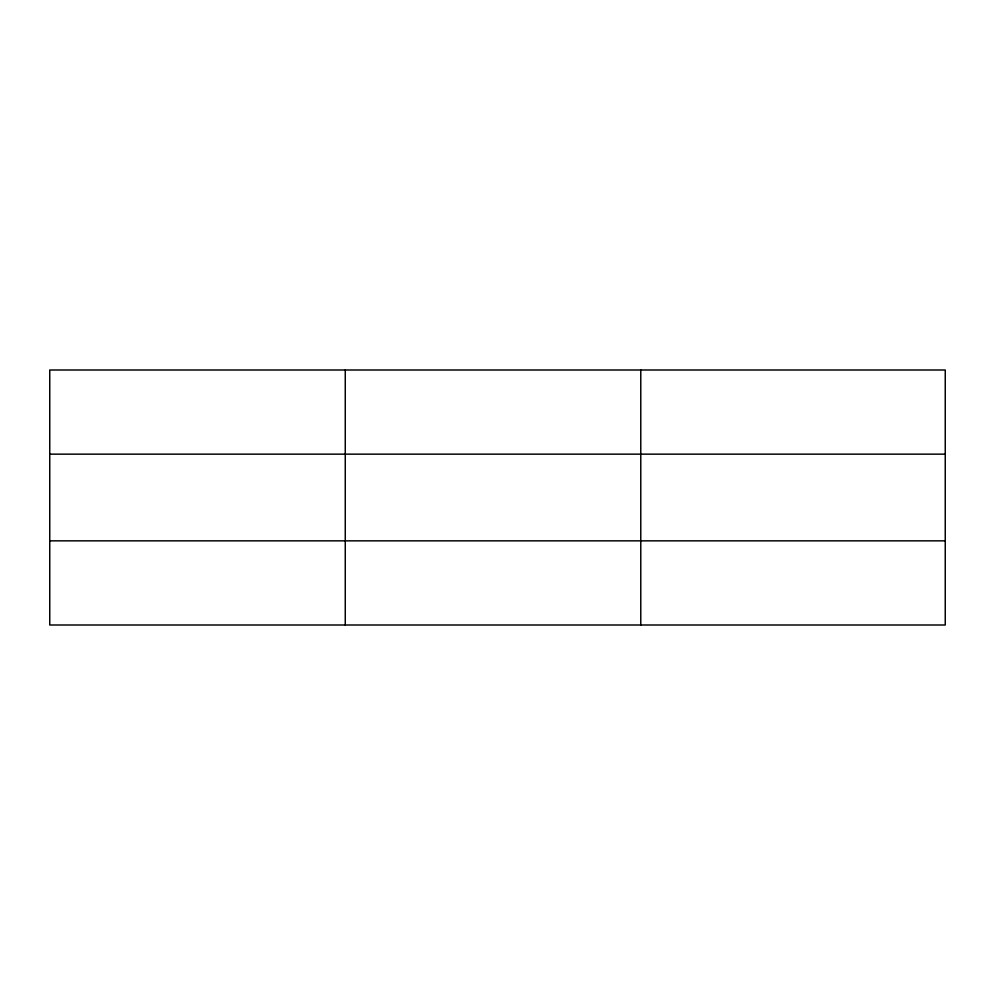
<?xml version="1.0" encoding="UTF-8"?>
<svg xmlns="http://www.w3.org/2000/svg" width="995" height="995" viewBox="0 0 995 995"><rect width="100%" height="100%" fill="white"/><g stroke="black" fill="none" stroke-linecap="round" stroke-linejoin="round"><path stroke-width="1.49" d="M345.265 370.003L345.265 624.997M640.78 370.003L640.78 624.997M945.25 540.845L945.25 624.997L49.75 624.997L49.75 370.003L945.25 370.003L945.25 540.845L49.75 540.845M49.75 454.155L945.25 454.155"/></g></svg>
